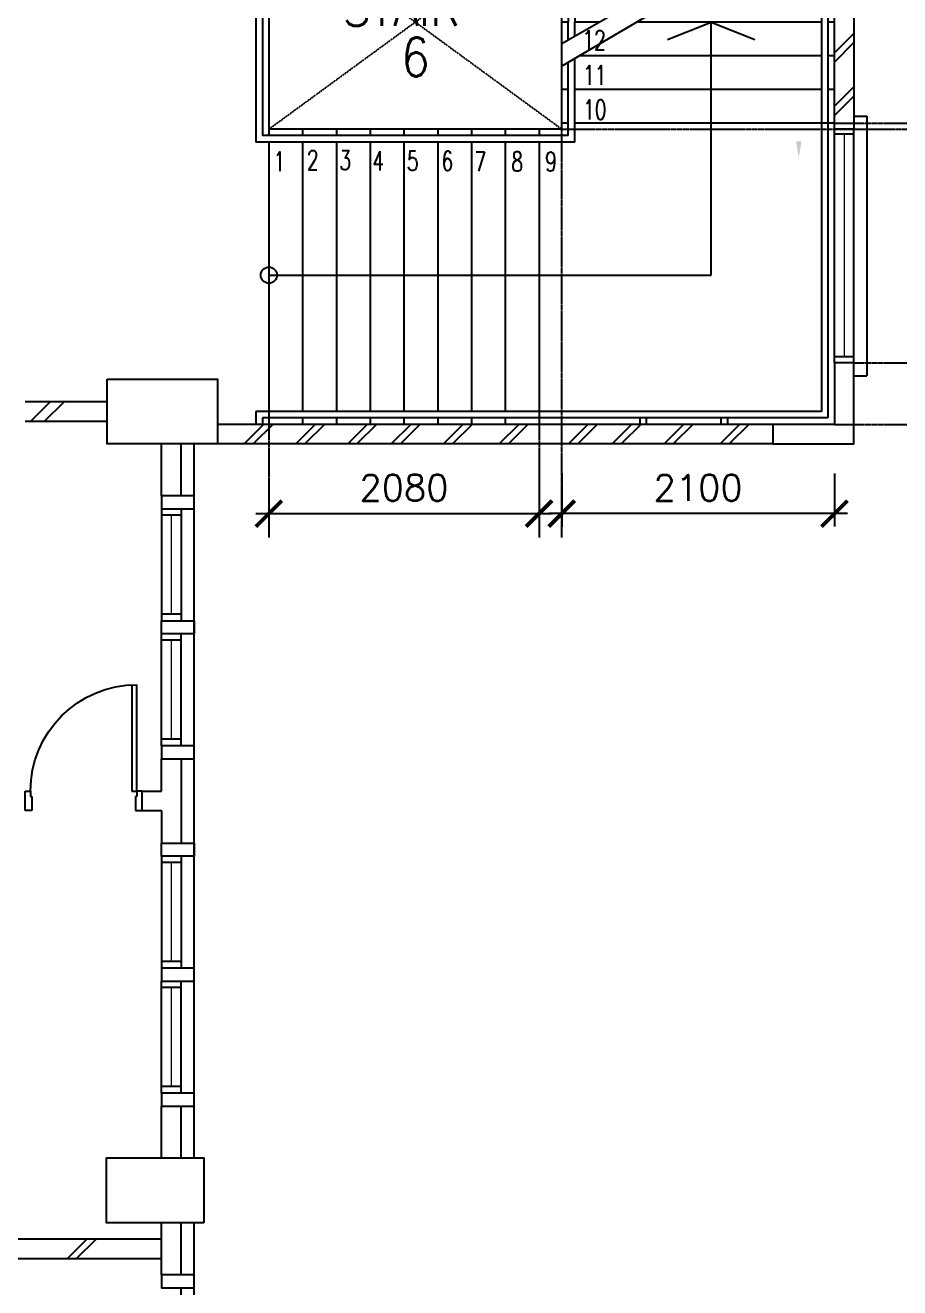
# Model space of a CAD drawing. Extents: x 2549299 to 2625178, y -842499 to -764424.
# Drawn here: x 2588424 to 2595158, y -797174 to -787449 of the extents above; entities that cross this region are included whole.
import ezdxf

# ---------------------------------------------------------------- set-up
doc = ezdxf.new("R2010")
doc.units = 0
doc.header["$LTSCALE"] = 10
doc.header["$MEASUREMENT"] = 0
doc.linetypes.add('DIVIDE', pattern=[1.25, 0.5, -0.25, 0, -0.25, 0, -0.25])
doc.linetypes.add('HIDDEN', pattern=[0.3749999999999953, 0.2499999999999969, -0.1249999999999984])
doc.layers.get('0').update_dxf_attribs({"linetype": 'CONTINUOUS'})
doc.layers.get('DEFPOINTS').update_dxf_attribs({"linetype": 'CONTINUOUS'})
for name, color, linetype in [('COL', 3, 'CONTINUOUS'), ('DIM', 7, 'CONTINUOUS'), ('DR', 7, 'CONTINUOUS'), ('H', 1, 'CONTINUOUS'), ('hatch', 7, 'CONTINUOUS'), ('rail', 1, 'CONTINUOUS'), ('stair', 7, 'CONTINUOUS'), ('T50', 4, 'CONTINUOUS'), ('WALL', 2, 'CONTINUOUS'), ('WIN', 5, 'CONTINUOUS'), ('WP', 50, 'DIVIDE')]:
    doc.layers.add(name, color=color, linetype=linetype)
doc.styles.add('ROMANS', font='romans')
doc.styles.get("Standard").update_dxf_attribs({"font": 'ROMANS.SHX'})
doc.dimstyles.new('STANDARD$0', dxfattribs={"dimscale": 0, "dimtxt": 8, "dimasz": 6, "dimexe": 1, "dimexo": 1, "dimgap": 3, "dimtad": 1, "dimdec": 0, "dimlfac": -1, "dimrnd": 1, "dimzin": 0, "dimdsep": 46, "dimtxsty": 'Standard', "dimcen": 0, "dimclrd": 5, "dimclre": 250, "dimadec": 0, "dimazin": 0, "dimtfac": 1, "dimtdec": 4, "dimtofl": 0, "dimtmove": 0, "dimatfit": 3, "dimfxl": 1, "dimtolj": 1, "dimtzin": 0, "dimarcsym": 0})

# ---------------------------------------------------------------- blocks, each defined once
blk = doc.blocks.new('DR-900-B')
at = {"layer": 'DR'}
for p, q in [((0, 900), (-150, 900)), ((-150, 900), (-150.0000000000018, 860)), ((0, 850), (0, 900)), ((-150.0000000000018, 860), (-109.9999999999982, 860)), ((-109.9999999999982, 860), (-110, 850)), ((-110, 850), (0, 850)), ((-150, 40), (-970.0000000000018, 40)), ((-969.0238091777319, 80), (-150, 79.99999999999909)), ((-150, 79.99999999999909), (-150, 40)), ((-150.0000000000018, 40), (-109.9999999999982, 40)), ((-150, 0), (-150.0000000000018, 40)), ((0, 0), (-150, 0)), ((-110, 50), (0, 50)), ((-109.9999999999982, 40), (-110, 50)), ((0, 50), (0, 0))]:
    blk.add_line(p, q, dxfattribs=at)
blk.add_arc((-150.0000000000018, 40), 820, 90, 180, dxfattribs=at)
blk = doc.blocks.new('_ARCHTICK')
at = {"color": 0, "linetype": 'ByBlock', "const_width": 0.15}
blk.add_lwpolyline([(-0.5, -0.5), (0.5, 0.5)], dxfattribs=at)
blk = doc.blocks.new('*D47')
at = {"layer": 'DEFPOINTS', "color": 0, "transparency": 16777216}
for p in [(3144928.980463512, -785955.5369521966), (3147028.980464609, -785955.5369521967), (3144928.980463512, -786363.8000626937)]:
    blk.add_point(p, dxfattribs=at)
at = {"layer": 'DIM', "color": 7, "lineweight": -2, "transparency": 16777216}
for p, q in [((3144928.980463512, -786055.5369521966), (3144928.980463512, -786463.8000626937)), ((3147028.980464609, -786055.5369521967), (3147028.980464609, -786463.8000626937)), ((3147128.980464609, -786363.8000626937), (3144828.980463512, -786363.8000626937))]:
    blk.add_line(p, q, dxfattribs=at)
at = {"layer": 'DIM', "color": 7, "lineweight": -2, "transparency": 16777216, "xscale": 200, "yscale": 200, "zscale": 200, "rotation": 180}
blk.add_blockref('_ARCHTICK', (3144928.980463512, -786363.8000626937), dxfattribs=at)
at = {"layer": 'DIM', "color": 7, "lineweight": -2, "transparency": 16777216, "xscale": 200, "yscale": 200, "zscale": 200}
blk.add_blockref('_ARCHTICK', (3147028.980464609, -786363.8000626937), dxfattribs=at)
at = {"layer": 'DIM', "color": 7, "transparency": 16777216, "insert": (3145978.980464061, -786163.8000626937), "char_height": 200, "attachment_point": 5, "style": 'ROMANS'}
blk.add_mtext('\\A1;2100', dxfattribs=at)
blk = doc.blocks.new('*D48')
at = {"layer": 'DEFPOINTS', "color": 0, "transparency": 16777216}
for p in [(3147970.153149254, -779476.646911127), (3147970.153149254, -781751.6469388651), (3148561.166512086, -781751.6469388651)]:
    blk.add_point(p, dxfattribs=at)
at = {"layer": 'DIM', "color": 7, "lineweight": -2, "transparency": 16777216}
for p, q in [((3148561.166512086, -779376.646911127), (3148561.166512086, -781851.6469388651)), ((3148070.153149254, -779476.646911127), (3148661.166512086, -779476.646911127)), ((3148070.153149254, -781751.6469388651), (3148661.166512086, -781751.6469388651))]:
    blk.add_line(p, q, dxfattribs=at)
at = {"layer": 'DIM', "color": 7, "lineweight": -2, "transparency": 16777216, "xscale": 200, "yscale": 200, "zscale": 200}
for p, rotation in [((3148561.166512086, -779476.646911127), 90), ((3148561.166512086, -781751.6469388651), 270)]:
    blk.add_blockref('_ARCHTICK', p, dxfattribs=dict(at, rotation=rotation))
at = {"layer": 'DIM', "color": 7, "transparency": 16777216, "insert": (3148361.166512086, -780614.1469249956), "char_height": 200, "attachment_point": 5, "rotation": 90, "style": 'ROMANS'}
blk.add_mtext('\\A1;2275', dxfattribs=at)
blk = doc.blocks.new('*D49')
at = {"layer": 'DEFPOINTS', "color": 0, "transparency": 16777216}
for p in [(3147970.153149254, -783401.6469376001), (3148561.166512086, -783401.6469376001), (3147970.153149254, -785676.6469109898)]:
    blk.add_point(p, dxfattribs=at)
at = {"layer": 'DIM', "color": 7, "lineweight": -2, "transparency": 16777216}
for p, q in [((3148561.166512086, -785776.6469109898), (3148561.166512086, -783301.6469376001)), ((3148070.153149254, -783401.6469376001), (3148661.166512086, -783401.6469376001)), ((3148070.153149254, -785676.6469109898), (3148661.166512086, -785676.6469109898))]:
    blk.add_line(p, q, dxfattribs=at)
at = {"layer": 'DIM', "color": 7, "lineweight": -2, "transparency": 16777216, "xscale": 200, "yscale": 200, "zscale": 200}
for p, rotation in [((3148561.166512086, -783401.6469376001), 90), ((3148561.166512086, -785676.6469109898), 270)]:
    blk.add_blockref('_ARCHTICK', p, dxfattribs=dict(at, rotation=rotation))
at = {"layer": 'DIM', "color": 7, "transparency": 16777216, "insert": (3148361.166512086, -784539.1469242945), "char_height": 200, "attachment_point": 5, "rotation": 90, "style": 'ROMANS'}
blk.add_mtext('\\A1;2275', dxfattribs=at)
blk = doc.blocks.new('*D50')
at = {"layer": 'DEFPOINTS', "color": 0, "transparency": 16777216}
for p in [(3147970.153149254, -781751.6469388651), (3148561.166512086, -781751.6469388651), (3147970.153149254, -783401.6469376001)]:
    blk.add_point(p, dxfattribs=at)
at = {"layer": 'DIM', "color": 7, "lineweight": -2, "transparency": 16777216}
for p, q in [((3148561.166512086, -783501.6469376001), (3148561.166512086, -781651.6469388651)), ((3148070.153149254, -781751.6469388651), (3148661.166512086, -781751.6469388651)), ((3148070.153149254, -783401.6469376001), (3148661.166512086, -783401.6469376001))]:
    blk.add_line(p, q, dxfattribs=at)
at = {"layer": 'DIM', "color": 7, "lineweight": -2, "transparency": 16777216, "xscale": 200, "yscale": 200, "zscale": 200}
for p, rotation in [((3148561.166512086, -781751.6469388651), 90), ((3148561.166512086, -783401.6469376001), 270)]:
    blk.add_blockref('_ARCHTICK', p, dxfattribs=dict(at, rotation=rotation))
at = {"layer": 'DIM', "color": 7, "transparency": 16777216, "insert": (3148361.166512086, -782576.6469382321), "char_height": 200, "attachment_point": 5, "rotation": 90, "style": 'ROMANS'}
blk.add_mtext('\\A1;1650', dxfattribs=at)
blk = doc.blocks.new('*D51')
at = {"color": 7, "lineweight": -2, "transparency": 16777216}
for p, q in [((3148096.401231564, -781696.6469378264), (3148096.401231564, -783456.6469378264)), ((3147671.123199036, -781796.6469378264), (3148196.401231564, -781796.6469378264)), ((3147671.123199349, -783356.6469378264), (3148196.401231564, -783356.6469378264))]:
    blk.add_line(p, q, dxfattribs=at)
at = {"layer": 'DEFPOINTS', "color": 0, "transparency": 16777216}
for p in [(3147571.123199036, -781796.6469378264), (3147571.123199349, -783356.6469378264), (3148096.401231564, -783356.6469378264)]:
    blk.add_point(p, dxfattribs=at)
at = {"color": 7, "lineweight": -2, "transparency": 16777216, "xscale": 200, "yscale": 200, "zscale": 200}
for p, rotation in [((3148096.401231564, -781796.6469378264), 90), ((3148096.401231564, -783356.6469378264), 270)]:
    blk.add_blockref('_ARCHTICK', p, dxfattribs=dict(at, rotation=rotation))
at = {"color": 7, "transparency": 16777216, "insert": (3147896.401231564, -782576.646937826), "char_height": 200, "attachment_point": 5, "rotation": 90, "style": 'ROMANS'}
blk.add_mtext('\\A1;1560', dxfattribs=at)
blk = doc.blocks.new('*D52')
at = {"layer": 'DEFPOINTS', "color": 0, "transparency": 16777216}
for p in [(3144753.980463678, -785962.3256364216), (3142673.980463543, -786028.9923027211), (3144753.980463678, -786363.800042409)]:
    blk.add_point(p, dxfattribs=at)
at = {"layer": 'DIM', "color": 7, "lineweight": -2, "transparency": 16777216}
for p, q in [((3144753.980463678, -786062.3256364216), (3144753.980463678, -786463.800042409)), ((3142673.980463543, -786128.9923027211), (3142673.980463543, -786463.800042409)), ((3142573.980463543, -786363.800042409), (3144853.980463678, -786363.800042409))]:
    blk.add_line(p, q, dxfattribs=at)
at = {"layer": 'DIM', "color": 7, "lineweight": -2, "transparency": 16777216, "xscale": 200, "yscale": 200, "zscale": 200, "rotation": 180}
blk.add_blockref('_ARCHTICK', (3142673.980463543, -786363.800042409), dxfattribs=at)
at = {"layer": 'DIM', "color": 7, "lineweight": -2, "transparency": 16777216, "xscale": 200, "yscale": 200, "zscale": 200}
blk.add_blockref('_ARCHTICK', (3144753.980463678, -786363.800042409), dxfattribs=at)
at = {"layer": 'DIM', "color": 7, "transparency": 16777216, "insert": (3143713.98046361, -786163.800042409), "char_height": 200, "attachment_point": 5, "style": 'ROMANS'}
blk.add_mtext('\\A1;2080', dxfattribs=at)
blk = doc.blocks.new('*D53')
at = {"layer": 'DEFPOINTS', "color": 0, "transparency": 16777216}
for p in [(3144753.980463088, -779101.1937639685), (3142933.98046311, -779500.8293894739), (3144753.980463088, -779500.8293889146)]:
    blk.add_point(p, dxfattribs=at)
at = {"layer": 'DIM', "color": 7, "lineweight": -2, "transparency": 16777216}
for p, q in [((3142933.98046311, -779400.8293894739), (3142933.98046311, -779001.1937639685)), ((3144753.980463088, -779400.8293889146), (3144753.980463088, -779001.1937639685)), ((3142833.98046311, -779101.1937639685), (3144853.980463088, -779101.1937639685))]:
    blk.add_line(p, q, dxfattribs=at)
at = {"layer": 'DIM', "color": 7, "lineweight": -2, "transparency": 16777216, "xscale": 200, "yscale": 200, "zscale": 200, "rotation": 180}
blk.add_blockref('_ARCHTICK', (3142933.98046311, -779101.1937639685), dxfattribs=at)
at = {"layer": 'DIM', "color": 7, "lineweight": -2, "transparency": 16777216, "xscale": 200, "yscale": 200, "zscale": 200}
blk.add_blockref('_ARCHTICK', (3144753.980463088, -779101.1937639685), dxfattribs=at)
at = {"layer": 'DIM', "color": 7, "transparency": 16777216, "insert": (3143843.980463099, -778901.1937639685), "char_height": 200, "attachment_point": 5, "style": 'ROMANS'}
blk.add_mtext('\\A1;1820', dxfattribs=at)
blk = doc.blocks.new('*D54')
at = {"layer": 'DEFPOINTS', "color": 0, "linetype": 'Continuous', "transparency": 16777216}
for p in [(3147545.088872634, -779826.646910918), (3147545.088873001, -781626.646910918), (3148078.9930426, -781626.646910918)]:
    blk.add_point(p, dxfattribs=at)
at = {"layer": 'hatch', "color": 7, "linetype": 'Continuous', "lineweight": -2, "transparency": 16777216}
for p, q in [((3148078.9930426, -779676.646910918), (3148078.9930426, -781776.646910918)), ((3147695.088872634, -779826.646910918), (3148228.9930426, -779826.646910918)), ((3147695.088873001, -781626.646910918), (3148228.9930426, -781626.646910918))]:
    blk.add_line(p, q, dxfattribs=at)
at = {"layer": 'hatch', "color": 7, "linetype": 'Continuous', "lineweight": -2, "transparency": 16777216, "xscale": 200, "yscale": 200, "zscale": 200}
for p, rotation in [((3148078.9930426, -779826.646910918), 90), ((3148078.9930426, -781626.646910918), 270)]:
    blk.add_blockref('_ARCHTICK', p, dxfattribs=dict(at, rotation=rotation))
at = {"layer": 'hatch', "color": 7, "linetype": 'Continuous', "transparency": 16777216, "insert": (3147878.9930426, -780726.6469109175), "char_height": 200, "attachment_point": 5, "rotation": 90, "style": 'ROMANS'}
blk.add_mtext('\\A1;1800', dxfattribs=at)
blk = doc.blocks.new('*D55')
at = {"layer": 'DEFPOINTS', "color": 0, "linetype": 'Continuous', "transparency": 16777216}
for p in [(3147545.088873001, -783401.646915064), (3148078.9930426, -783401.646915064), (3147545.088872634, -785201.646915064)]:
    blk.add_point(p, dxfattribs=at)
at = {"layer": 'hatch', "color": 7, "linetype": 'Continuous', "lineweight": -2, "transparency": 16777216}
for p, q in [((3148078.9930426, -785351.646915064), (3148078.9930426, -783251.646915064)), ((3147695.088873001, -783401.646915064), (3148228.9930426, -783401.646915064)), ((3147695.088872634, -785201.646915064), (3148228.9930426, -785201.646915064))]:
    blk.add_line(p, q, dxfattribs=at)
at = {"layer": 'hatch', "color": 7, "linetype": 'Continuous', "lineweight": -2, "transparency": 16777216, "xscale": 200, "yscale": 200, "zscale": 200}
for p, rotation in [((3148078.9930426, -783401.646915064), 90), ((3148078.9930426, -785201.646915064), 270)]:
    blk.add_blockref('_ARCHTICK', p, dxfattribs=dict(at, rotation=rotation))
at = {"layer": 'hatch', "color": 7, "linetype": 'Continuous', "transparency": 16777216, "insert": (3147878.9930426, -784301.6469150635), "char_height": 200, "attachment_point": 5, "rotation": 90, "style": 'ROMANS'}
blk.add_mtext('\\A1;1800', dxfattribs=at)
blk = doc.blocks.new('AMSTR3-ITA')
for p, q in [((-849.5756333079189, -1049.581490333308), (-849.5756330154836, -2479.999998782994)), ((-849.5756333069876, -4949.976387365838), (-849.5756329093128, -2999.999998897081))]:
    blk.add_line(p, q)
at = {"layer": 'COL'}
for points in [[(-5374.999999794178, 250.0000038068974), (-4624.999999691732, 250.0000038485741), (-4624.999999691732, -249.9999960489804), (-5374.999999794178, -249.9999960906571)], [(-249.9999986672774, 250.0000038068974), (250.0000014351681, 250.0000038068974), (250.0000014351681, -249.9999950444326), (-249.9999986672774, -249.9999950444326)], [(-5499.999988676049, -5749.999996193103), (-4649.999997390434, -5749.999996151426), (-4649.999997390434, -6249.99999604898), (-5499.999988676049, -6249.999996090657)]]:
    blk.add_lwpolyline(points, close=True, dxfattribs=at)
blk.add_lwpolyline([(100.0000025536865, -5624.999999221298), (100.0000026151538, -6099.999995116261), (-374.9999984996393, -6099.999995177728), (-374.9999984689057, -6249.999995177728), (250.0000026458874, -6249.999995085411), (250.0000025536865, -5624.999999190448), (100.0000025536865, -5624.999999221298)], dxfattribs=at)
at = {"layer": 'H'}
for p, q in [((-4296.500001475215, 250.0000031642849), (-4446.499999687076, 100.0000041179592)), ((-4225.789322480559, 250.0000041179592), (-4375.789321407676, 100.0000041179592)), ((-3898.500001475215, 250.0000031642849), (-4048.499999687076, 100.0000041179592)), ((-3827.789322480559, 250.0000041179592), (-3977.789321407676, 100.0000041179592)), ((-3497.657432841137, 250.0000031642849), (-3647.657431052998, 100.0000041179592)), ((-3426.946753846481, 250.0000041179592), (-3576.946752773598, 100.0000041179592)), ((-3162.500001475215, 250.0000031642849), (-3312.499999687076, 100.0000041179592)), ((-3091.789322480559, 250.0000041179592), (-3241.789321407676, 100.0000041179592)), ((-2761.657432841137, 250.0000031642849), (-2911.657431052998, 100.0000041179592)), ((-2690.946753846481, 250.0000041179592), (-2840.946752773598, 100.0000041179592)), ((-2330.657432841137, 250.0000031642849), (-2480.657431052998, 100.0000041179592)), ((-2259.946753846481, 250.0000041179592), (-2409.946752773598, 100.0000041179592)), ((-1841.500001475215, 250.0000031642849), (-1991.499999687076, 100.0000041179592)), ((-1770.789322480559, 250.0000041179592), (-1920.789321407676, 100.0000041179592)), ((-1440.657432841137, 250.0000031642849), (-1590.657431052998, 100.0000041179592)), ((-1369.946753846481, 250.0000041179592), (-1519.946752773598, 100.0000041179592)), ((-1009.657432841137, 250.0000031642849), (-1159.657431052998, 100.0000041179592)), ((-938.9467538464814, 250.0000041179592), (-1088.946752773598, 100.0000041179592)), ((-595.657432841137, 250.0000031642849), (-745.6574310529977, 100.0000041179592)), ((-524.9467538464814, 250.0000041179592), (-674.9467527735978, 100.0000041179592)), ((250.0000018142164, -2104.289344569086), (100.000001846347, -2254.289345372235)), ((250.0000018267892, -2175.00002299156), (100.0000028996728, -2325.00002299156)), ((250.0000018132851, -2573.289344570832), (100.000001846347, -2723.289345372235)), ((250.0000018267892, -2644.00002299156), (100.0000028996728, -2794.00002299156)), ((250.0000018132851, -3088.289344570832), (100.000001846347, -3238.289345372235)), ((250.0000018267892, -3159.00002299156), (100.0000028996728, -3309.00002299156)), ((250.0000018132851, -3499.340239024023), (100.000001846347, -3649.340239825426)), ((250.0000018267892, -3570.050917444751), (100.0000028996728, -3720.050917444751)), ((-4296.500000244007, -6099.999996728031), (-4446.499998455867, -6249.999995774357)), ((-4225.789321249351, -6099.999995774357), (-4375.789320176467, -6249.999995774357)), ((-3898.500000244007, -6099.999996728031), (-4048.499998455867, -6249.999995774357)), ((-3827.789321249351, -6099.999995774357), (-3977.789320176467, -6249.999995774357)), ((-3497.657431609929, -6099.999996728031), (-3647.657429821789, -6249.999995774357)), ((-3426.946752615273, -6099.999995774357), (-3576.946751542389, -6249.999995774357)), ((-3162.500000244007, -6099.999996728031), (-3312.499998455867, -6249.999995774357)), ((-3091.789321249351, -6099.999995774357), (-3241.789320176467, -6249.999995774357)), ((-2761.657431609929, -6099.999996728031), (-2911.657429821789, -6249.999995774357)), ((-2690.946752615273, -6099.999995774357), (-2840.946751542389, -6249.999995774357)), ((-2330.657431609929, -6099.999996728031), (-2480.657429821789, -6249.999995774357)), ((-2259.946752615273, -6099.999995774357), (-2409.946751542389, -6249.999995774357)), ((-1798.053816216066, -6099.999996728031), (-1948.053814427927, -6249.999995774357)), ((-1727.343137221411, -6099.999995774357), (-1877.343136148527, -6249.999995774357)), ((-1462.896384850144, -6099.999996728031), (-1612.896383062005, -6249.999995774357)), ((-1392.185705855489, -6099.999995774357), (-1542.185704782605, -6249.999995774357)), ((-1062.053816216066, -6099.999996728031), (-1212.053814427927, -6249.999995774357)), ((-991.3431372214109, -6099.999995774357), (-1141.343136148527, -6249.999995774357)), ((-631.0538162160665, -6099.999996728031), (-781.0538144279271, -6249.999995774357)), ((-560.3431372214109, -6099.999995774357), (-710.3431361485273, -6249.999995774357))]:
    blk.add_line(p, q, dxfattribs=at)
at = {"layer": 'rail', "color": 203}
for p, q in [((-4354.999998942949, 100.0000039039878), (-4354.999998963438, -6.393296644091606e-06)), ((-4304.999998942949, 100.0000039142324), (-4304.999998953193, 49.99999349599238)), ((-1399.9999969583, 49.99999306711834), (-1399.999996948522, 99.99999306711834)), ((-1349.9999969583, 49.99999305757228), (-1349.999996948522, 99.99999305757228)), ((-774.9999973285012, 49.99999294744339), (-774.9999973187223, 99.99999294744339)), ((-724.9999973285012, 49.99999293789733), (-724.9999973187223, 99.99999293789733)), ((-249.9999997708946, 49.99999284686055), (-4304.999998953193, 49.99999359739013)), ((-249.9999997708946, -7.15313944965601e-06), (-4354.999998963438, -6.393296644091606e-06)), ((2.268236130475998e-06, -249.999999149004), (2.650078386068344e-06, -2122.460729247192)), ((50.00000226823613, -249.999999149004), (50.00000264449045, -2094.337010161718)), ((-1899.999998517334, -2074.999999618623), (-4354.999998538755, -2074.999999618623)), ((-4354.999998538755, -2074.999999618623), (-4354.999998918734, -3924.999998461222)), ((-1949.9999985178, -2124.999999618623), (-4304.999998542015, -2124.999999618856)), ((-4304.999998542015, -2124.999999618856), (-4304.999998908956, -3874.999998460989)), ((-1949.9999985178, -2124.999999618623), (-1949.999998517334, -2999.999998986255)), ((-1899.999998517334, -2074.999999618623), (-1899.999998517334, -2999.999998986255)), ((2.683140337467194e-06, -2283.702400531154), (3.405846655368805e-06, -6000.000031616073)), ((50.0000026775524, -2255.603418194456), (50.0000034160912, -6050.000031606527)), ((-1949.999998515006, -3140.078510627849), (-1949.999998517334, -2999.999998986023)), ((-1899.999998515472, -3111.193922961131), (-1899.999998517334, -2999.999998986023)), ((-1899.999998501968, -3924.999998353887), (-1899.999998512678, -3280.569303513737)), ((-1949.999998501968, -3874.999998353887), (-1949.999998512212, -3309.911911104107)), ((-1949.999998501968, -3874.999998353887), (-4304.999998908956, -3874.999998460989)), ((-1899.999998501968, -3924.999998353887), (-4354.999998918734, -3924.999998461222)), ((3.405846655368805e-06, -6000.000031616073), (-4354.999998942949, -6000.000032288721)), ((-4354.999998942949, -6000.000032288721), (-4354.999998963438, -6099.999995988328)), ((50.0000034160912, -6050.000031606527), (-4304.99999895459, -6050.000032280455)), ((-4304.99999895459, -6050.000032280455), (-4304.999998964835, -6099.999995978083)), ((-1399.9999969583, -6050.000031850766), (-1399.999996948522, -6100.000031850766)), ((-1349.9999969583, -6050.00003184122), (-1349.999996948522, -6100.00003184122)), ((-774.9999973285012, -6050.000031731091), (-774.9999973187223, -6100.000031731091)), ((-724.9999973285012, -6050.000031721545), (-724.9999973187223, -6100.000031721545))]:
    blk.add_line(p, q, dxfattribs=at)
at = {"layer": 'stair'}
for p, q in [((-3994.999998451211, 100.0000030269148), (-3994.999998461455, 49.99999353999738)), ((-3734.999998451211, 100.0000040311133), (-3734.999998461455, 49.9999935181113)), ((-3474.999998461455, 49.99999346479308), (-3474.999998451211, 100.000004084548)), ((-3214.999998461455, 49.99999341496732), (-3214.999998451211, 100.0000041378662)), ((-2954.999998461455, 49.99999336502515), (-2954.999998451211, 100.0000041913008)), ((-2694.999998461455, 49.99999331531581), (-2694.999998451211, 100.000004244619)), ((-2434.999998461455, 49.99999326549005), (-2434.999998451211, 100.0000042979373)), ((-2174.999998277985, 49.99999321566429), (-2174.999998262618, 100.0000043512555)), ((-3474.999998862855, -2074.999989223201), (-3474.9999984717, 3.352179192006588e-06)), ((-3214.999998862855, -2074.999978018459), (-3214.9999984717, 3.40223778039217e-06)), ((-2954.999998862855, -2074.999978018226), (-2954.9999984717, 3.452063538134098e-06)), ((-2694.999998862855, -2074.999978018459), (-2694.9999984717, 3.501889295876026e-06)), ((-3994.9999984717, -6.459886208176613e-06), (-3994.999998863321, -2074.999999618507)), ((-3734.9999984717, -6.481888704001904e-06), (-3734.999998862855, -2074.999989216914)), ((-2434.999998862855, -2074.999978018226), (-2434.999998472165, -6.732181645929813e-06)), ((-2174.999998875428, -2074.999978018226), (-2174.999998293351, -6.782240234315395e-06)), ((-3994.999998651911, -1049.60462309164), (-849.5756333079189, -1049.581490333308)), ((-3994.999998873565, -2124.999999618856), (-3994.99999888381, -2174.999999616295)), ((-3734.9999988731, -2124.999999618856), (-3734.999998883344, -2174.999999616528)), ((-3214.99999888381, -2174.999999618391), (-3214.9999988731, -2124.999999618391)), ((-2954.99999888381, -2174.999999618391), (-2954.999998873565, -2124.999999618391)), ((-2694.99999888381, -2174.999999618391), (-2694.9999988731, -2124.999999618391)), ((-2434.99999888381, -2174.999999618391), (-2434.999998873565, -2124.999999618391)), ((-2174.999998906162, -2174.999999618391), (-2174.999998890795, -2124.999999618391)), ((-4254.999999222811, -2174.999999616295), (-1999.999998517334, -2174.999999616761)), ((-4254.999999222811, -2174.999999616295), (-4254.9999988731, -3874.999998458661)), ((-1999.999998517334, -2174.999999618623), (-3474.99999888381, -2174.999999618391)), ((-1949.9999985178, -2219.999998975545), (-2001.059120996855, -2219.999998986255)), ((-1999.999998501968, -3824.999998353887), (-1999.999998517334, -2174.999999618623)), ((-226.4196891565807, -2219.99999861198), (-1899.999998517334, -2219.999998964835)), ((-1949.999998517334, -2479.999998975545), (-2001.059120942373, -2479.999998986255)), ((-810.6543163736351, -2479.999998735031), (-1899.999998517334, -2479.999998964835)), ((2.723652869462967e-06, -2479.999998600921), (-445.5176468184218, -2479.999998663669)), ((98.9408795456402, -2479.999998580199), (50.00000272318721, -2479.999998590443)), ((-1949.999998517334, -2739.999998975545), (-2001.059120890684, -2739.999998986255)), ((-1257.453308195807, -2739.999998829328), (-1899.999998517334, -2739.999998964835)), ((2.776738256216049e-06, -2739.999998601153), (-860.3157134554349, -2739.999998745508)), ((98.9408795973286, -2739.999998580199), (50.00000277627259, -2739.999998590443)), ((-1949.999998517334, -2999.999998975545), (-2001.059120838996, -2999.999998986255)), ((-1707.520317933057, -2999.999988567317), (-1899.999998308718, -2999.999988607829)), ((-1707.520318141673, -2999.999998924322), (-1899.999998517334, -2999.999998964835)), ((2.829357981681824e-06, -2999.999998600921), (-1421.908022910822, -2999.999998864019)), ((98.940879649017, -2999.999998580199), (50.00000282935798, -2999.999998590443)), ((2.882443368434906e-06, -3259.999998600921), (-1864.949765685946, -3259.999998957384)), ((98.94087970023975, -3259.999998580199), (50.00000288244337, -3259.999998590443)), ((-1949.999998508487, -3519.999998975545), (-2001.059120736085, -3519.999998986255)), ((2.935528755187988e-06, -3519.999998601153), (-1899.999998508487, -3519.999998964835)), ((98.94087975192815, -3519.999998580199), (50.00000293552876, -3519.999998590676)), ((-1949.99999850383, -3779.999998975312), (-2001.059120684396, -3779.999998986255)), ((98.94087980361655, -3779.999998580199), (-1899.999998504296, -3779.999998964602)), ((-2174.999999545515, -3824.999998353655), (-4254.999998883344, -3824.999998353887)), ((-3994.99999888381, -3824.999998353887), (-3994.999998873565, -3874.999998446903)), ((-3734.99999888381, -3824.999998353887), (-3734.999998873565, -3874.999998353887)), ((-1999.999998501968, -3824.999998353887), (-3734.99999888381, -3824.999998353887)), ((-3474.999998883344, -3824.999998353887), (-3474.9999988731, -3874.999998353887)), ((-3214.99999888381, -3824.999998353655), (-3214.9999988731, -3874.999998353887)), ((-2954.99999888381, -3824.999998353887), (-2954.9999988731, -3874.999998353887)), ((-2694.99999888381, -3824.999998353887), (-2694.999998873565, -3874.999998353887)), ((-2434.99999888381, -3824.999998353887), (-2434.999998873565, -3874.999998353887)), ((-2174.999998905696, -3824.999998353655), (-2174.999998890795, -3874.999998353887)), ((-4254.999998862855, -3924.999998456798), (-4254.9999984717, -6000.000032272539)), ((-3994.999998862855, -3924.99999844539), (-3994.9999984717, -6000.000032253563)), ((-3734.999998862855, -3924.999976807274), (-3734.999998472165, -6000.000032210257)), ((-3474.999998862855, -3924.999976753723), (-3474.999998472165, -6000.000023085624)), ((-3214.999998862855, -3924.999976753723), (-3214.9999984717, -6000.000022691907)), ((-2954.999998863321, -3924.999976753723), (-2954.9999984717, -6000.000022297958)), ((-2694.999998862855, -3924.99997675349), (-2694.9999984717, -6000.000021904241)), ((-2434.999998862855, -3924.999976753723), (-2434.9999984717, -6000.000031993259)), ((-2174.999998875428, -3924.99997675349), (-2174.999998293351, -6000.000031949836)), ((-4254.999998651911, -4950.001432271907), (-849.5756333069876, -4949.976387365838)), ((-4254.999998461455, -6050.000032272423), (-4254.999998451211, -6099.999985582195)), ((-3994.999998461455, -6050.000032253447), (-3994.999998451211, -6099.999995914521)), ((-3734.999998461921, -6050.000032210024), (-3734.999998451211, -6099.999995861202)), ((-3474.999998430721, -6050.000031766016), (-3474.999998420477, -6100.000031766249)), ((-3214.999998430721, -6050.000031819567), (-3214.999998420477, -6100.000031819567)), ((-2954.999998430721, -6050.000031872652), (-2954.999998420477, -6100.000031872652)), ((-2694.999998430721, -6050.000031925971), (-2694.999998420477, -6100.000031925971)), ((-2434.999998461455, -6050.000032049138), (-2434.999998451211, -6099.999995594262)), ((-2174.999998277985, -6050.000031999312), (-2174.999998262618, -6099.999995540944))]:
    blk.add_line(p, q, dxfattribs=at)
at = {"layer": 'stair', "color": 5, "linetype": 'HIDDEN'}
for p, q in [((1959.407280972693, 104.9521315650782), (250.0000014351681, 104.9521315650782)), ((304.2893469305709, -2049.999999151332), (1917.416022240184, -2049.999999151332)), ((-4254.999998883344, -3824.999998353887), (-1999.99999852106, -2174.9999995369)), ((-4254.999999222811, -2174.999999778811), (-1999.999998501968, -3824.999998274026)), ((-1998.940876170527, -2175.00002299156), (1917.416022240184, -2175.00002299156)), ((-1999.999998486135, -6969.815964686219), (-1999.999998485669, -3650.00003366312)), ((-1998.940876166802, -3825.000021726592), (1917.416022240184, -3825.000021726592)), ((250.0000160587952, -5624.999999190448), (1917.416022240184, -5624.999999190564)), ((-4254.999998451211, -5925.000002134824), (-4254.999998451211, -6969.815944455215)), ((-2173.940875912085, -5925.000022365944), (-2173.940875912085, -6969.815964686219)), ((100.0000026151538, -6099.999995116261), (1959.46141580632, -6099.999995116261))]:
    blk.add_line(p, q, dxfattribs=at)
at = {"layer": 'stair', "color": 6, "linetype": 'Continuous'}
for p, q in [((250.0000014351681, -149.9999950444326), (350.0000014356337, -149.999995044549)), ((350.0000014356337, -149.999995044549), (350.0000014351681, -2150.000003270456)), ((250.0000014351681, -2150.000003270572), (350.0000014356337, -2150.000003270456)), ((250.0000157030299, -3725.000006339047), (350.0000157034956, -3725.000006339164)), ((350.0000157034956, -3725.000006339164), (350.0000157030299, -5725.00001456507)), ((250.0000157030299, -5725.000014565187), (350.0000157034956, -5725.00001456507))]:
    blk.add_line(p, q, dxfattribs=at)
at = {"layer": 'stair', "color": 251, "linetype": 'HIDDEN'}
for p, q in [((250.0000003306195, -249.9999991660006), (1358.149817686994, -249.9999991660006)), ((100.0000018393621, -2220.000022031134), (1917.416022240184, -2220.000022031134)), ((100.0000021597371, -3780.000021874672), (1917.416022240184, -3780.000021874905))]:
    blk.add_line(p, q, dxfattribs=at)
at = {"layer": 'stair', "linetype": 'HIDDEN'}
blk.add_line((-2734.999999261927, -3824.99999846844), (-3294.999999260064, -3824.999998353887), dxfattribs=at)
at = {"layer": 'stair'}
for points in [[(100.0000018076971, -2066.213291543769), (-977.6250249799341, -2573.916744832648), (-934.9532512212172, -2645.329806107096), (-1237.835530197248, -2645.329806107096), (-1200.817110532429, -2707.281734498916), (-1999.999998508021, -3168.963098290609)], [(100.0000018407591, -2227.5044363247), (-892.1490322286263, -2686.725561245577), (-855.1306125577539, -2748.67748963763), (-1158.012891539838, -2748.67748963763)], [(-1158.012891539838, -2748.67748963763), (-1115.341117781121, -2820.090550912078), (-1999.999998506624, -3339.254518691916)]]:
    blk.add_lwpolyline(points, dxfattribs=at)
at = {"layer": 'stair', "color": 4, "linetype": 'Continuous'}
for points in [[(-1186.64155098144, -2345.248167721322), (-849.5756330154836, -2479.999998782994), (-512.5097150439397, -2345.248167735059)], [(-1186.641550987028, -3134.751830003224), (-849.5756330210716, -2999.999998941552), (-512.5097150495276, -3134.751829989487)]]:
    blk.add_lwpolyline(points, dxfattribs=at)
at = {"layer": 'stair', "color": 2, "linetype": 'Continuous'}
for centre in [(-3994.999998651911, -1049.605101128342), (-4254.999998651911, -4949.99999826774)]:
    blk.add_circle(centre, 62.5, dxfattribs=at)
at = {"layer": 'WALL'}
for p, q in [((-4624.999999691732, 250.0000038485741), (-249.9999997708946, 250.0000047463691)), ((-4624.999999691732, 100.0000038485741), (-249.9999997708946, 100.0000047463691)), ((250.0000018030405, -2049.999999166001), (100.0000018021092, -2049.999999198597)), ((100.000002194196, -3825.00002174126), (100.0000018021092, -2049.999999198597)), ((250.0000018030405, -2049.999999166001), (250.0000021737069, -3825.000021711923)), ((250.0000021737069, -3825.000021711923), (100.000002194196, -3825.00002174126)), ((-374.9999984996393, -6099.999995171442), (-4649.999997390434, -6099.999996048864)), ((-374.9999984689057, -6249.999995177728), (-4649.999997390434, -6249.99999604898))]:
    blk.add_line(p, q, dxfattribs=at)
at = {"layer": 'WIN'}
for p, q in [((100.0000014351681, -249.999999149004), (100.0000018021092, -2049.999999198597)), ((250.0000018025748, -287.9999991471414), (100.0000018025748, -287.9999991145451)), ((250.0000014351681, -249.999999149004), (250.0000018021092, -2049.999999165884)), ((250.0000017946586, -2011.999999166001), (100.0000017946586, -2011.999999198597)), ((100.0000025536865, -5624.999999221298), (100.0000157142058, -3825.000021743239)), ((250.0000157216564, -3863.00002171204), (100.0000157216564, -3863.000021741376)), ((250.0000160587952, -5624.999999190448), (250.0000157142058, -3825.000021713902)), ((250.0000160736963, -5578.077600184013), (100.0000160736963, -5578.07760021335))]:
    blk.add_line(p, q, dxfattribs=at)
at = {"layer": 'WIN', "const_width": 10, "flags": 128}
for points in [[(175.0000014412217, -287.9999991308432), (175.0000017946586, -2011.999999182299)], [(175.000016046688, -5578.077600198681), (175.0000157216564, -3863.000021727406)]]:
    blk.add_lwpolyline(points, dxfattribs=at)
at = {"layer": 'stair', "color": 7, "linetype": 'Continuous', "style": 'ROMANS', "width": 0.7}
for s, p in [('24', (-4231.665901293978, -2039.936326818774)), ('23', (-3971.665901293512, -2039.936326818541)), ('22', (-3711.665901293978, -2039.936326925643)), ('21', (-3451.665901293512, -2039.936326925643)), ('20', (-3191.665901293512, -2039.936326979427)), ('19', (-2915.665901293978, -2039.936326925643)), ('18', (-2654.665901293512, -2039.93632692541)), ('17', (-2388.665901293512, -2039.93632692541)), ('16', (-1841.970384404529, -2163.231637502089)), ('15', (-1841.970384404529, -2423.231637502089)), ('14', (-1841.970384349581, -2683.231637502089)), ('13', (-1841.970384349581, -2925.231637502089)), ('12', (-1840.911261864938, -3214.930850315373)), ('11', (-1835.592893855646, -3484.930850315606)), ('10', (-1835.592893855646, -3749.930850315606)), ('1', (-4219.592574809212, -4150.027356693288)), ('2', (-3962.024549557827, -4139.505527516827)), ('3', (-3712.513609174173, -4139.505527566886)), ('4', (-3458.942180602346, -4144.746024591848)), ('5', (-3192.51360916486, -4144.748261214001)), ('6', (-2926.085037823766, -4144.748261189787)), ('7', (-2672.513609189074, -4149.988758363528)), ('8', (-2388.270090421196, -4149.988758363528)), ('9', (-2128.270090421196, -4149.988758363528))]:
    blk.add_text(s, height=150, dxfattribs=at).set_placement(p)
at = {"layer": 'T50', "color": 2, "style": 'ROMANS', "width": 0.85}
for s, p in [('STAIR', (-3690.419215519913, -3028.293828847702)), ('6', (-3235.936567836441, -3419.50486876897))]:
    blk.add_text(s, height=300, dxfattribs=at).set_placement(p)
dim = blk.add_aligned_dim(p1=(642.1427370416932, -2220.000021952903), p2=(642.1427373546176, -3780.000021952903), distance=525.2780322153124, dimstyle='STANDARD$0', override={"dimscale": 100, "dimtxt": 2, "dimasz": 2, "dimgap": 1, "dimtxsty": 'ROMANS', "dimblk": 'ARCHTICK', "dimdle": 1, "dimclrd": 7, "dimclre": 7, "dimclrt": 7, "dimtdec": 0, "dimtmove": 2})
dim.commit()
dim.dimension.update_dxf_attribs({"geometry": '*D51', "text_midpoint": (967.4207695699297, -3000.000021952437), "insert": (-3146928.980461994, 779576.6469158735)})
at = {"layer": 'DIM'}
for base, p1, p2, picture, middle in [((-2174.999998906162, 475.4531519049779), (-3994.99999888381, 75.8175263996236), (-2174.999998906162, 75.81752695888281), '*D53', (-3084.999998894986, 675.4531519049779)), ((-2174.999998316169, -6787.153126535472), (-4254.999998451211, -6452.345386847621), (-2174.999998316169, -6385.67872054805), '*D52', (-3214.99999838369, -6587.153126535472)), ((-1999.999998481944, -6787.153146820143), (100.0000026151538, -6378.890036323224), (-1999.999998481944, -6378.890036323108), '*D47', (-949.9999979333952, -6587.153146820143))]:
    dim = blk.add_linear_dim(base=base, p1=p1, p2=p2, dimstyle='STANDARD$0', override={"dimscale": 100, "dimtxt": 2, "dimasz": 2, "dimgap": 1, "dimtxsty": 'ROMANS', "dimblk": 'ARCHTICK', "dimdle": 1, "dimclrd": 7, "dimclre": 7, "dimclrt": 7, "dimtdec": 0, "dimtmove": 2}, dxfattribs=at)
    dim.commit()
    dim.dimension.update_dxf_attribs({"geometry": picture, "text_midpoint": middle, "insert": (-3146928.980461994, 779576.6469158735)})
for base, p1, p2, angle, picture, middle in [((1632.186050091404, -2175.00002299156), (1041.172687259968, 100.0000047464855), (1041.172687259968, -2175.00002299156), 90, '*D48', (1432.186050091404, -1037.500009122072)), ((1632.186050091404, -2175.00002299156), (1041.172687259968, -3825.000021726592), (1041.172687259968, -2175.00002299156), 270, '*D50', (1432.186050091404, -3000.00002235861)), ((1632.186050091404, -3825.000021726592), (1041.172687259968, -6099.999995116261), (1041.172687259968, -3825.000021726592), 270, '*D49', (1432.186050091404, -4962.500008421019))]:
    dim = blk.add_linear_dim(base=base, p1=p1, p2=p2, angle=angle, dimstyle='STANDARD$0', override={"dimscale": 100, "dimtxt": 2, "dimasz": 2, "dimgap": 1, "dimtxsty": 'ROMANS', "dimblk": 'ARCHTICK', "dimdle": 1, "dimclrd": 7, "dimclre": 7, "dimclrt": 7, "dimtdec": 0, "dimtmove": 2}, dxfattribs=at)
    dim.commit()
    dim.dimension.update_dxf_attribs({"geometry": picture, "text_midpoint": middle, "insert": (-3146928.980461994, 779576.6469158735)})
at = {"layer": 'hatch', "linetype": 'Continuous'}
for base, p1, p2, angle, picture, middle in [((1150.012580605689, -2049.999995044433), (616.1084106396884, -249.9999950444326), (616.1084110066295, -2049.999995044433), 90, '*D54', (950.0125806056894, -1149.999995043967)), ((1150.012580606155, -3824.999999190448), (616.1084106396884, -5624.999999190448), (616.1084110066295, -3824.999999190448), 270, '*D55', (950.0125806061551, -4724.999999189982))]:
    dim = blk.add_linear_dim(base=base, p1=p1, p2=p2, angle=angle, dimstyle='STANDARD$0', override={"dimscale": 100, "dimtxt": 2, "dimasz": 2, "dimexe": 1.5, "dimexo": 1.5, "dimgap": 1, "dimtxsty": 'ROMANS', "dimblk": 'ARCHTICK', "dimdle": 1.5, "dimclrd": 7, "dimclre": 7, "dimclrt": 7, "dimtdec": 0, "dimtmove": 2}, dxfattribs=at)
    dim.commit()
    dim.dimension.update_dxf_attribs({"geometry": picture, "text_midpoint": middle, "insert": (-3146928.980461994, 779576.6469158735)})

msp = doc.modelspace()

# ---------------------------------------------------------------- linework, layer by layer
at = {"color": 0}
for p, q in [((2589724.478943136, -796174.1036959203), (2589724.47894088, -790674.1036958179)), ((2589724.47894437, -802174.1036959199), (2589724.478942114, -796674.1036958174))]:
    msp.add_line(p, q, dxfattribs=at)
at = {"layer": 'COL', "color": 0}
msp.add_lwpolyline([(2589799.478963527, -796674.1036848286), (2589049.478963424, -796674.1036848286), (2589049.478963424, -796174.1036849311), (2589799.478963527, -796174.1036849311)], close=True, dxfattribs=at)
at = {"layer": 'hatch', "color": 0}
for p, q in [((2588467.488825503, -790499.1036966862), (2588617.488825503, -790349.1036966862)), ((2588573.554842681, -790499.1036966862), (2588723.554842681, -790349.1036966862)), ((2588748.539805268, -796949.103697323), (2588898.539805279, -796799.1036972951)), ((2588820.176779064, -796949.1036972124), (2588970.176779082, -796799.1036971817))]:
    msp.add_line(p, q, dxfattribs=at)
at = {"layer": 'WALL', "color": 0}
for p, q in [((2589055.496705167, -790349.1036960611), (2588424.478941876, -790349.1036961571)), ((2588424.478941876, -790499.1036961036), (2589055.496705167, -790499.1036959742)), ((2589474.478941989, -791074.1036959129), (2589474.478941907, -790674.1036959203)), ((2589624.478941987, -791074.1036958514), (2589624.478941905, -790674.1036958589)), ((2589474.478943001, -793349.103687801), (2589474.47894295, -793099.1037040547)), ((2589624.478943085, -793099.1037039933), (2589624.478942952, -793749.1036878134)), ((2589474.478943001, -793499.1036876567), (2589474.47894295, -793749.1036877519)), ((2589474.478943032, -796174.1036960228), (2589474.47894295, -795774.1036958551)), ((2589624.478943034, -796174.1036959613), (2589624.478942952, -795774.1036957937)), ((2589474.478943223, -797074.1036959124), (2589474.478943141, -796674.1036959199)), ((2589624.478943221, -797074.1036958509), (2589624.478943139, -796674.1036958584)), ((2589474.478943166, -796799.1036961067), (2586299.478943523, -796799.103696651)), ((2582474.478943188, -796949.1036973018), (2589474.478943197, -796949.1036960246))]:
    msp.add_line(p, q, dxfattribs=at)
for points in [[(2589724.478941989, -791074.1036958104), (2589474.478941966, -791074.1036959129), (2589474.478942007, -791174.1036958607), (2589724.47894203, -791174.1036957583)], [(2589724.478942704, -792136.6037005518), (2589474.478942683, -792136.6037004493), (2589474.478942724, -792036.6037005006), (2589724.478942745, -792036.603700603)], [(2589724.478942931, -792999.1037040035), (2589474.478942911, -792999.103704106), (2589474.478942952, -793099.1037040547), (2589724.478942972, -793099.1037039523)], [(2589724.478942931, -793849.1036878031), (2589474.478942911, -793849.1036877007), (2589474.478942952, -793749.1036877519), (2589724.478942972, -793749.1036878544)], [(2589724.478942704, -794711.6036917266), (2589474.478942683, -794711.603691829), (2589474.478942724, -794811.6036917778), (2589724.478942745, -794811.6036916754)], [(2589724.478942931, -795674.1036958039), (2589474.478942911, -795674.1036959063), (2589474.478942952, -795774.1036958551), (2589724.478942972, -795774.1036957527)], [(2589724.478943223, -797074.10369581), (2589474.4789432, -797074.1036959124), (2589474.478943241, -797174.1036958602), (2589724.478943264, -797174.1036957578)]]:
    msp.add_lwpolyline(points, close=True, dxfattribs=at)
for points in [[(2589324.478944241, -793349.1036872616), (2589474.478943001, -793349.1036872308)], [(2589324.478944241, -793499.1036872616), (2589474.478943001, -793499.1036876567)]]:
    msp.add_lwpolyline(points, dxfattribs=at)
at = {"layer": 'WIN', "color": 0}
for p, q in [((2589474.478942931, -791174.1036958593), (2589474.478942724, -792036.6036999872)), ((2589624.478942924, -791224.1036959413), (2589474.478942922, -791224.103695911)), ((2589624.478942931, -791174.1036959208), (2589624.478942724, -792036.6037000491)), ((2589624.478942737, -791986.6037000202), (2589474.478942736, -791986.6036999904)), ((2589474.478942931, -792999.103704065), (2589474.478942724, -792136.6036999369)), ((2589624.478942737, -792186.6036999038), (2589474.478942736, -792186.6036999336)), ((2589624.478942931, -792999.1037040035), (2589624.478942724, -792136.603699875)), ((2589624.478942924, -792949.103703983), (2589474.478942922, -792949.1037040133)), ((2589474.478942931, -793849.1036877007), (2589474.478942724, -794711.6036918286)), ((2589624.478942931, -793849.1036877622), (2589624.478942724, -794711.6036918905)), ((2589624.478942924, -793899.1036877827), (2589474.478942922, -793899.1036877524)), ((2589624.478942737, -794661.6036918616), (2589474.478942736, -794661.6036918318)), ((2589474.478942931, -795674.1036959063), (2589474.478942724, -794811.6036917783)), ((2589624.478942931, -795674.1036958449), (2589624.478942724, -794811.6036917163)), ((2589624.478942737, -794861.6036917452), (2589474.478942736, -794861.603691775)), ((2589624.478942924, -795624.1036958244), (2589474.478942922, -795624.1036958547)), ((2589624.478943446, -798174.10369585), (2589624.478943241, -797174.1036957988))]:
    msp.add_line(p, q, dxfattribs=at)
at = {"layer": 'WIN', "color": 0, "const_width": 10, "flags": 128}
for points in [[(2589549.478942736, -791986.6037000053), (2589549.478942918, -791224.1036959259)], [(2589549.478942736, -792186.6036999187), (2589549.478942918, -792949.1037039984)], [(2589549.478942736, -794661.6036918467), (2589549.478942918, -793899.1036877673)], [(2589549.478942736, -794861.6036917601), (2589549.478942918, -795624.1036958398)]]:
    msp.add_lwpolyline(points, dxfattribs=at)
at = {"layer": 'WP', "color": 0}
msp.add_solid([(2594401.333099517, -788344.4556237389), (2594359.666432851, -788344.4556237389), (2594380.499766184, -788469.4556237389)], dxfattribs=at)

# ---------------------------------------------------------------- block references
at = {"layer": 'stair', "color": 0}
msp.add_blockref('AMSTR3-ITA', (2594555.496693844, -784424.1036959003), dxfattribs=at)
at = {"layer": 'WALL', "color": 0, "xscale": -1, "rotation": 90}
msp.add_blockref('DR-900-B', (2589324.478944241, -793499.1036872616), dxfattribs=at)

doc.saveas('drawing.dxf')
